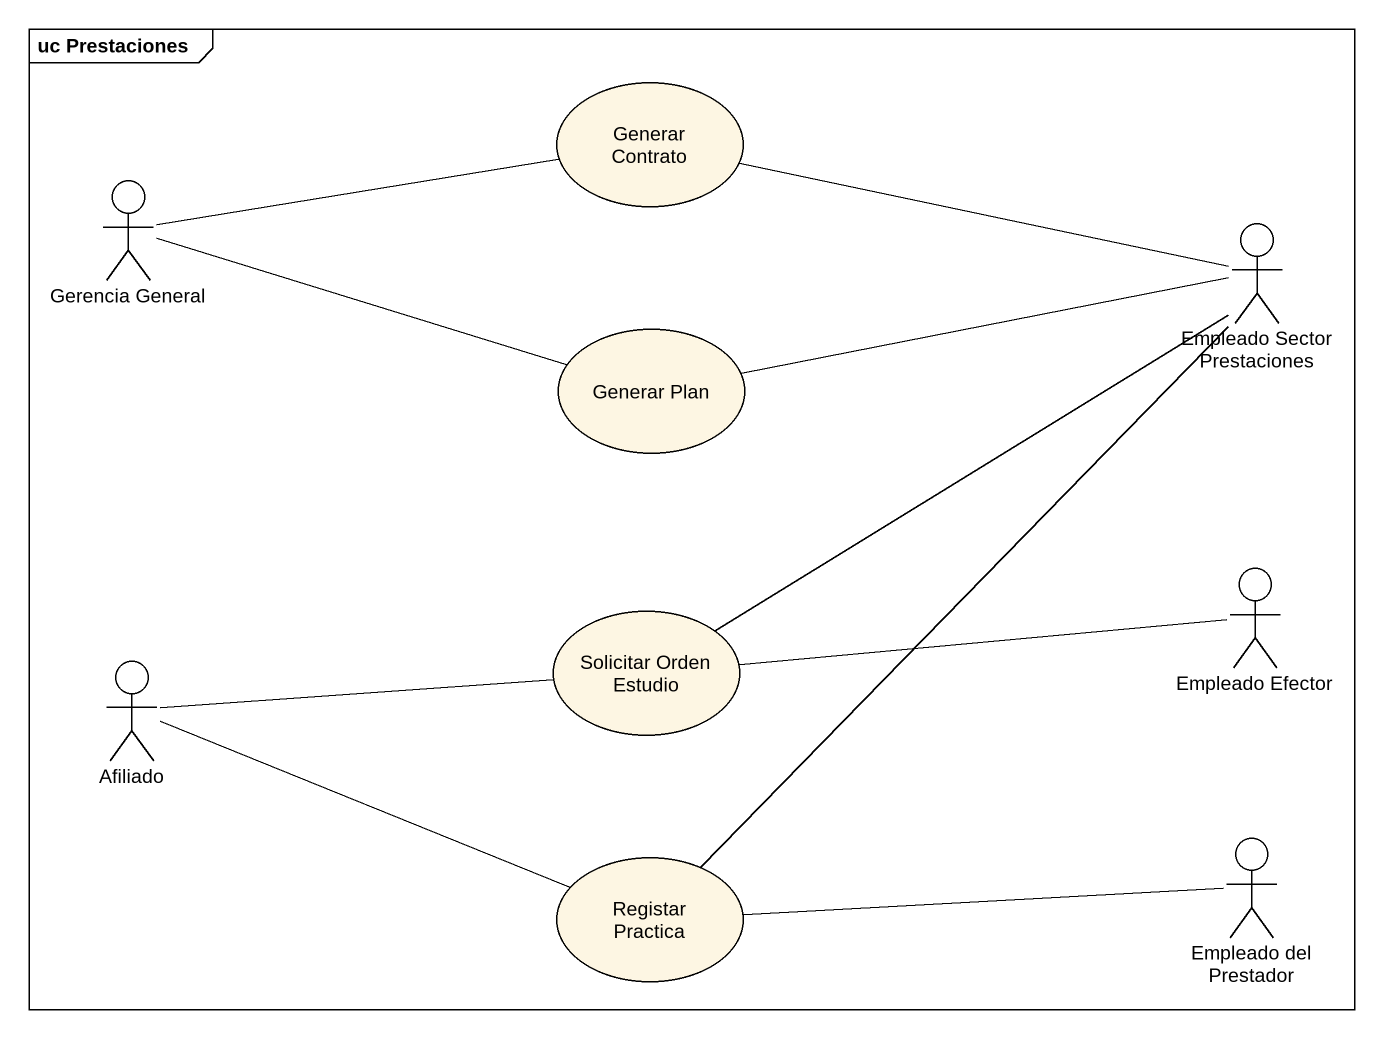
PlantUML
@startuml
mainframe uc Prestaciones
usecase "Generar Contrato" as Generar_Contrato
actor "Gerencia General" as Gerencia_General
actor "Empleado Sector Prestaciones" as Empleado_Sector_Prestaciones
usecase "Generar Plan" as Generar_Plan
usecase "Solicitar Orden Estudio" as Solicitar_Orden_Estudio
actor "Empleado Efector" as Empleado_Efector
actor Afiliado
usecase "Registar Practica" as Registar_Practica
actor "Empleado del Prestador" as Empleado_del_Prestador
Gerencia_General -right- Generar_Contrato
Gerencia_General -right- Generar_Plan
Empleado_Sector_Prestaciones -left- Generar_Contrato
Empleado_Sector_Prestaciones -left- Generar_Plan
Solicitar_Orden_Estudio -up- Empleado_Sector_Prestaciones
Solicitar_Orden_Estudio -right- Empleado_Efector
Afiliado -right- Solicitar_Orden_Estudio
Afiliado -right- Registar_Practica
Registar_Practica -up- Empleado_Sector_Prestaciones
Registar_Practica -right- Empleado_del_Prestador
@enduml
